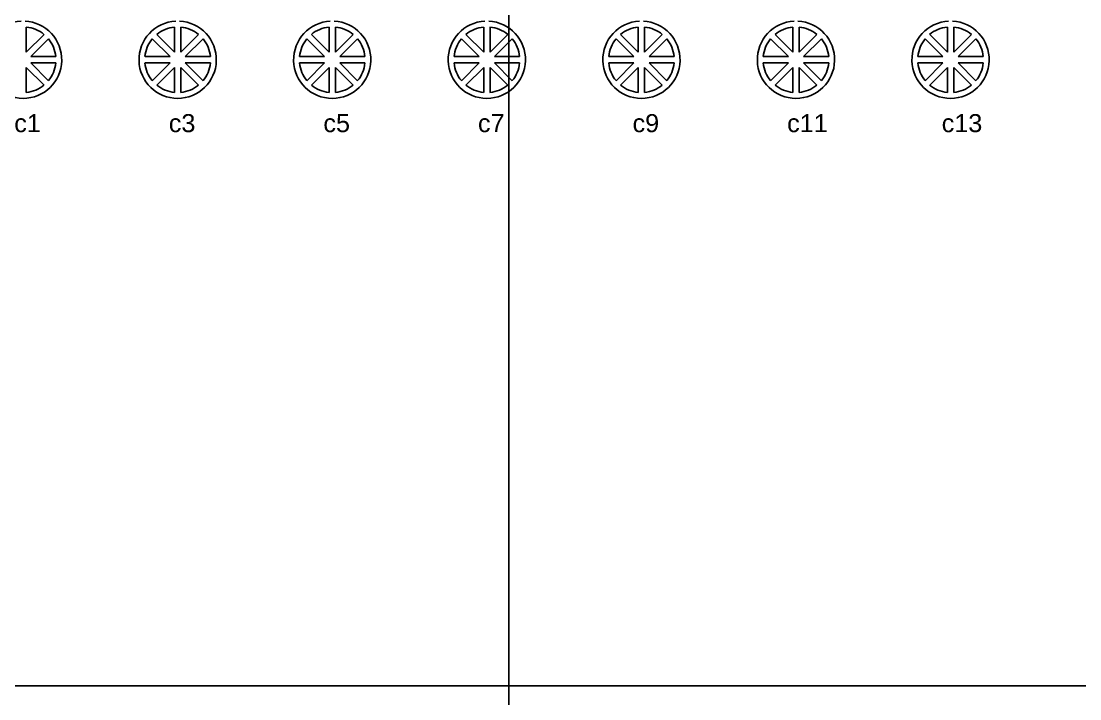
# Model space of a CAD drawing. Extents: x 1828 to 103828, y 11639 to 113639.
# Drawn here: x 43362 to 63908, y 62389 to 75539 of the extents above; entities that cross this region are included whole.
import ezdxf

# ---------------------------------------------------------------- set-up
doc = ezdxf.new("R2010")
doc.units = 13
for name, color, linetype in [('Control - FILL', 40, 'Continuous'), ('Control - SU8', 10, 'Continuous'), ('OPAQUE', 10, 'Continuous')]:
    doc.layers.add(name, color=color, linetype=linetype)
doc.styles.get("Standard").update_dxf_attribs({"font": 'arial.ttf', "height": 250})

msp = doc.modelspace()

# ---------------------------------------------------------------- linework, layer by layer
for p, q in [((52828, 11639), (52828, 113639)), ((52828, 11639), (52828, 113639)), ((1828, 62639), (103828, 62639))]:
    msp.add_line(p, q)
at = {"layer": 'Control - FILL'}
for p, q in [((43461, 74938), (43461, 75424)), ((46338, 74938), (46338, 75424)), ((46461, 74938), (46461, 75424)), ((49338, 74938), (49338, 75424)), ((49461, 74938), (49461, 75424)), ((52338, 74938), (52338, 75424)), ((52461, 74938), (52461, 75424)), ((55338, 74938), (55338, 75424)), ((55461, 74938), (55461, 75424)), ((58338, 74938), (58338, 75424)), ((58461, 74938), (58461, 75424)), ((61338, 74938), (61338, 75424)), ((61461, 74938), (61461, 75424)), ((43461, 74938), (43805, 75282)), ((46338, 74938), (45994, 75282)), ((46461, 74938), (46805, 75282)), ((49338, 74938), (48994, 75282)), ((49461, 74938), (49805, 75282)), ((52338, 74938), (51994, 75282)), ((52461, 74938), (52805, 75282)), ((55338, 74938), (54994, 75282)), ((55461, 74938), (55805, 75282)), ((58338, 74938), (57994, 75282)), ((58461, 74938), (58805, 75282)), ((61338, 74938), (60994, 75282)), ((61461, 74938), (61805, 75282)), ((43547, 74851), (43891, 75195)), ((46251, 74851), (45907, 75195)), ((46547, 74851), (46891, 75195)), ((49251, 74851), (48907, 75195)), ((49547, 74851), (49891, 75195)), ((52251, 74851), (51907, 75195)), ((52547, 74851), (52891, 75195)), ((55251, 74851), (54907, 75195)), ((55547, 74851), (55891, 75195)), ((58251, 74851), (57907, 75195)), ((58547, 74851), (58891, 75195)), ((61251, 74851), (60907, 75195)), ((61547, 74851), (61891, 75195)), ((43547, 74851), (44034, 74851)), ((46251, 74851), (45765, 74851)), ((46547, 74851), (47034, 74851)), ((49251, 74851), (48765, 74851)), ((49547, 74851), (50034, 74851)), ((52251, 74851), (51765, 74851)), ((52547, 74851), (53034, 74851)), ((55251, 74851), (54765, 74851)), ((55547, 74851), (56034, 74851)), ((58251, 74851), (57765, 74851)), ((58547, 74851), (59034, 74851)), ((61251, 74851), (60765, 74851)), ((61547, 74851), (62034, 74851)), ((43461, 74642), (43461, 74155)), ((43461, 74642), (43805, 74298)), ((43547, 74728), (44034, 74728)), ((43547, 74728), (43891, 74384)), ((46251, 74728), (45765, 74728)), ((46251, 74728), (45907, 74384)), ((46338, 74642), (45994, 74298)), ((46338, 74642), (46338, 74155)), ((46461, 74642), (46461, 74155)), ((46461, 74642), (46805, 74298)), ((46547, 74728), (47034, 74728)), ((46547, 74728), (46891, 74384)), ((49251, 74728), (48765, 74728)), ((49251, 74728), (48907, 74384)), ((49338, 74642), (48994, 74298)), ((49338, 74642), (49338, 74155)), ((49461, 74642), (49461, 74155)), ((49461, 74642), (49805, 74298)), ((49547, 74728), (50034, 74728)), ((49547, 74728), (49891, 74384)), ((52251, 74728), (51765, 74728)), ((52251, 74728), (51907, 74384)), ((52338, 74642), (51994, 74298)), ((52338, 74642), (52338, 74155)), ((52461, 74642), (52461, 74155)), ((52461, 74642), (52805, 74298)), ((52547, 74728), (53034, 74728)), ((52547, 74728), (52891, 74384)), ((55251, 74728), (54765, 74728)), ((55251, 74728), (54907, 74384)), ((55338, 74642), (54994, 74298)), ((55338, 74642), (55338, 74155)), ((55461, 74642), (55461, 74155)), ((55461, 74642), (55805, 74298)), ((55547, 74728), (56034, 74728)), ((55547, 74728), (55891, 74384)), ((58251, 74728), (57765, 74728)), ((58251, 74728), (57907, 74384)), ((58338, 74642), (57994, 74298)), ((58338, 74642), (58338, 74155)), ((58461, 74642), (58461, 74155)), ((58461, 74642), (58805, 74298)), ((58547, 74728), (59034, 74728)), ((58547, 74728), (58891, 74384)), ((61251, 74728), (60765, 74728)), ((61251, 74728), (60907, 74384)), ((61338, 74642), (60994, 74298)), ((61338, 74642), (61338, 74155)), ((61461, 74642), (61461, 74155)), ((61461, 74642), (61805, 74298)), ((61547, 74728), (62034, 74728)), ((61547, 74728), (61891, 74384))]:
    msp.add_line(p, q, dxfattribs=at)
for centre, start, end in [((43399, 74790), 50.5177, 84.4823), ((46399, 74790), 95.5177, 129.4823), ((46399, 74790), 50.5177, 84.4823), ((49399, 74790), 95.5177, 129.4823), ((49399, 74790), 50.5177, 84.4823), ((52399, 74790), 95.5177, 129.4823), ((52399, 74790), 50.5177, 84.4823), ((55399, 74790), 95.5177, 129.4823), ((55399, 74790), 50.5177, 84.4823), ((58399, 74790), 95.5177, 129.4823), ((58399, 74790), 50.5177, 84.4823), ((61399, 74790), 95.5177, 129.4823), ((61399, 74790), 50.5177, 84.4823), ((43399, 74790), 5.5177, 39.4823), ((46399, 74790), 140.5177, 174.4823), ((46399, 74790), 5.5177, 39.4823), ((49399, 74790), 140.5177, 174.4823), ((49399, 74790), 5.5177, 39.4823), ((52399, 74790), 140.5177, 174.4823), ((52399, 74790), 5.5177, 39.4823), ((55399, 74790), 140.5177, 174.4823), ((55399, 74790), 5.5177, 39.4823), ((58399, 74790), 140.5177, 174.4823), ((58399, 74790), 5.5177, 39.4823), ((61399, 74790), 140.5177, 174.4823), ((61399, 74790), 5.5177, 39.4823), ((43399, 74790), 320.5177, 354.4823), ((46399, 74790), 185.5177, 219.4823), ((46399, 74790), 320.5177, 354.4823), ((49399, 74790), 185.5177, 219.4823), ((49399, 74790), 320.5177, 354.4823), ((52399, 74790), 185.5177, 219.4823), ((52399, 74790), 320.5177, 354.4823), ((55399, 74790), 185.5177, 219.4823), ((55399, 74790), 320.5177, 354.4823), ((58399, 74790), 185.5177, 219.4823), ((58399, 74790), 320.5177, 354.4823), ((61399, 74790), 185.5177, 219.4823), ((61399, 74790), 320.5177, 354.4823), ((43399, 74790), 275.5177, 309.4823), ((46399, 74790), 230.5177, 264.4823), ((46399, 74790), 275.5177, 309.4823), ((49399, 74790), 230.5177, 264.4823), ((49399, 74790), 275.5177, 309.4823), ((52399, 74790), 230.5177, 264.4823), ((52399, 74790), 275.5177, 309.4823), ((55399, 74790), 230.5177, 264.4823), ((55399, 74790), 275.5177, 309.4823), ((58399, 74790), 230.5177, 264.4823), ((58399, 74790), 275.5177, 309.4823), ((61399, 74790), 230.5177, 264.4823), ((61399, 74790), 275.5177, 309.4823)]:
    msp.add_arc(centre, 638, start, end, dxfattribs=at)
at = {"layer": 'Control - SU8'}
for centre in [(43399, 74790), (46399, 74790), (49399, 74790), (52399, 74790), (55399, 74790), (58399, 74790), (61399, 74790)]:
    msp.add_arc(centre, 750, 92.866, 87.134, dxfattribs=at)
at = {"layer": 'OPAQUE'}
msp.add_circle((52828, 62639), 51000, dxfattribs=at)

# ---------------------------------------------------------------- texts
at = {"layer": 'Control - SU8', "char_height": 350, "attachment_point": 1}
for s, insert in [('c1', (43227, 73735)), ('c3', (46227, 73735)), ('c5', (49227, 73735)), ('c7', (52227, 73735)), ('c9', (55227, 73735)), ('c11', (58227, 73735)), ('c13', (61227, 73735))]:
    msp.add_mtext_dynamic_manual_height_columns(s, width=6.63, gutter_width=12.5, heights=[0], dxfattribs=dict(at, insert=insert))

doc.saveas('drawing.dxf')
